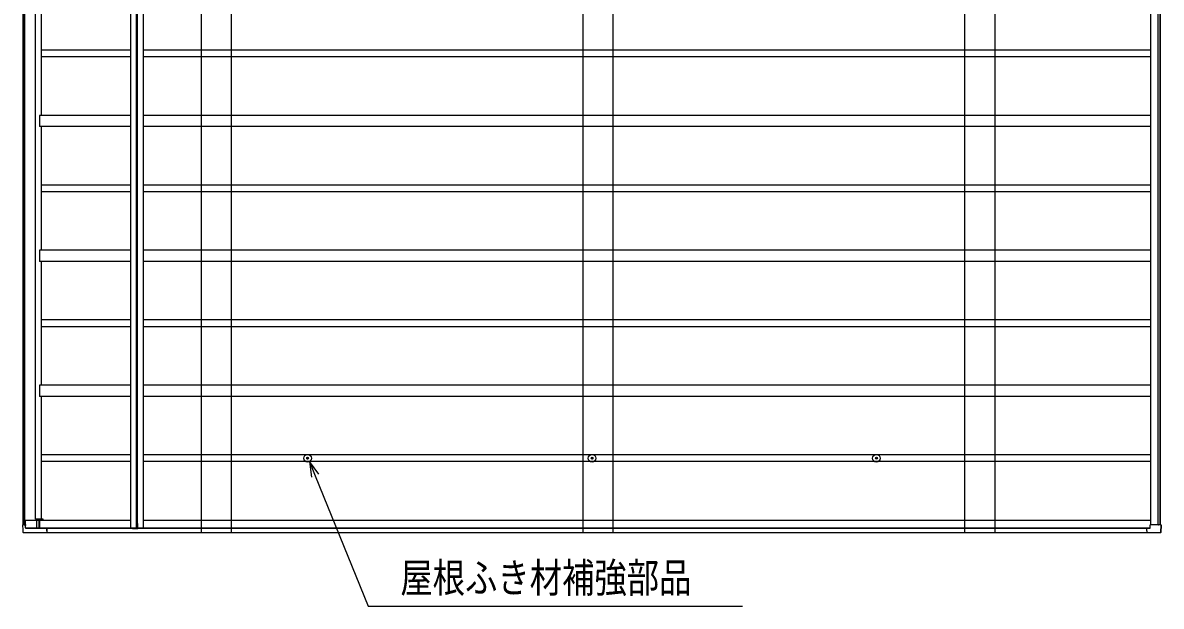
# Model space of a CAD drawing. Units: millimetres, scale not verified. Extents: x -16820 to 16820, y -11880 to 11880.
# Drawn here: x -3061 to 2009, y 964 to 3559 of the extents above; entities that cross this region are included whole.
import ezdxf
from ezdxf.enums import TextEntityAlignment as Align

# ---------------------------------------------------------------- set-up
doc = ezdxf.new("R2010")
doc.units = ezdxf.units.MM
doc.header["$LTSCALE"] = 60
for name, color, linetype in [('0-5_YKK_13', 4, 'Continuous'), ('0-6_YKK_A1', 4, 'Continuous'), ('0-7_YKK_D', 6, 'Continuous')]:
    doc.layers.add(name, color=color, linetype=linetype)
doc.styles.add('ＭＳ ゴシック', font='')
doc.styles.get('ＭＳ ゴシック').set_extended_font_data('MS Gothic')

msp = doc.modelspace()

# ---------------------------------------------------------------- linework, layer by layer
at = {"layer": '0-5_YKK_13'}
for p, q in [((-1794.54, 1622.36), (-1793.43, 1622.38)), ((-1793.43, 1622.38), (-1792.91, 1622.48)), ((-1792.81, 1622.99), (-1792.91, 1622.48)), ((-1792.79, 1624.1), (-1792.81, 1622.99)), ((-1791.79, 1624.1), (-1791.77, 1622.99)), ((-1791.77, 1622.99), (-1791.67, 1622.48)), ((-1791.15, 1622.38), (-1791.67, 1622.48)), ((-1790.05, 1622.36), (-1791.15, 1622.38)), ((-528.02, 1622.36), (-526.91, 1622.38)), ((-526.91, 1622.38), (-526.39, 1622.48)), ((-526.29, 1622.99), (-526.39, 1622.48)), ((-526.27, 1624.1), (-526.29, 1622.99)), ((-525.27, 1624.1), (-525.25, 1622.99)), ((-525.25, 1622.99), (-525.15, 1622.48)), ((-524.64, 1622.38), (-525.15, 1622.48)), ((-523.53, 1622.36), (-524.64, 1622.38)), ((738.5, 1622.36), (739.61, 1622.38)), ((739.61, 1622.38), (740.13, 1622.48)), ((740.23, 1622.99), (740.13, 1622.48)), ((740.25, 1624.1), (740.23, 1622.99)), ((741.25, 1624.1), (741.27, 1622.99)), ((741.27, 1622.99), (741.37, 1622.48)), ((741.88, 1622.38), (741.37, 1622.48)), ((742.99, 1622.36), (741.88, 1622.38)), ((-1794.54, 1621.36), (-1793.43, 1621.34)), ((-1793.43, 1621.34), (-1792.91, 1621.24)), ((-1792.81, 1620.72), (-1792.91, 1621.24)), ((-1792.79, 1619.61), (-1792.81, 1620.72)), ((-1791.79, 1619.61), (-1791.77, 1620.72)), ((-1791.77, 1620.72), (-1791.67, 1621.24)), ((-1791.15, 1621.34), (-1791.67, 1621.24)), ((-1790.05, 1621.36), (-1791.15, 1621.34)), ((-528.02, 1621.36), (-526.91, 1621.34)), ((-526.91, 1621.34), (-526.39, 1621.24)), ((-526.29, 1620.72), (-526.39, 1621.24)), ((-526.27, 1619.61), (-526.29, 1620.72)), ((-525.27, 1619.61), (-525.25, 1620.72)), ((-525.25, 1620.72), (-525.15, 1621.24)), ((-524.64, 1621.34), (-525.15, 1621.24)), ((-523.53, 1621.36), (-524.64, 1621.34)), ((738.5, 1621.36), (739.61, 1621.34)), ((739.61, 1621.34), (740.13, 1621.24)), ((740.23, 1620.72), (740.13, 1621.24)), ((740.25, 1619.61), (740.23, 1620.72)), ((741.25, 1619.61), (741.27, 1620.72)), ((741.27, 1620.72), (741.37, 1621.24)), ((741.88, 1621.34), (741.37, 1621.24)), ((742.99, 1621.36), (741.88, 1621.34)), ((-3054.85, 1324.86), (-3060.63, 1324.86)), ((-3050.56, 1345.86), (-3049.31, 1345.86)), ((-3049.31, 1345.86), (-2997.38, 1345.86)), ((-3048.98, 1324.86), (-3048.87, 1324.86)), ((-3048.87, 1324.86), (-3048.69, 1321.86)), ((-3048.69, 1321.86), (-3048.62, 1321.86)), ((-3048, 1311.97), (-3048.62, 1321.86)), ((-2547.67, 1331.76), (-2551.7, 1331.76)), ((-2549.76, 1311.67), (-2549.76, 1331.76)), ((-2547.67, 1311.67), (-2547.67, 1331.76)), ((1959.5, 1311.66), (1959.6, 1324.86)), ((1995.46, 1324.86), (1959.6, 1324.86)), ((2006.76, 1324.86), (1997.17, 1324.86)), ((2006.82, 1324.86), (2004.81, 1292.28)), ((2008.78, 1324.86), (2006.65, 1291.99)), ((2007.63, 1324.86), (2006.89, 1324.86)), ((-2952.19, 1289.54), (-3055.64, 1289.54)), ((-2950.44, 1289.35), (-3054.06, 1289.35)), ((-3047, 1311.02), (-2960.29, 1311.02)), ((-2968.65, 1311.02), (-2968.65, 1311.56)), ((-2960.02, 1311.56), (-2960.29, 1311.02)), ((-2958.75, 1311.56), (-2959.07, 1310.87)), ((-2959.07, 1310.87), (-2954.09, 1310.87)), ((-2954.19, 1310.66), (-2954.09, 1310.87)), ((-2954.09, 1310.87), (-2954.07, 1298.69)), ((-2952.19, 1291.4), (-2952.19, 1291.86)), ((-2952.08, 1291.86), (-2952.1, 1290.59)), ((-2950.52, 1290.4), (-2950.54, 1291.86)), ((-2950.44, 1291.86), (-2950.43, 1291.28)), ((-2571.7, 1309.76), (-2571.7, 1311.76)), ((-2571.7, 1309.76), (-2551.7, 1309.76)), ((-2551.67, 1309.76), (-2549.67, 1309.76)), ((-2549.76, 1311.67), (-2547.67, 1311.67)), ((1944.06, 1310.66), (1944.16, 1310.87)), ((1944.06, 1310.66), (1958.51, 1310.66)), ((1944.07, 1298.59), (1944.06, 1310.66)), ((1949.15, 1310.87), (1944.16, 1310.87)), ((2001.84, 1289.54), (1946.06, 1289.54)), ((2003.75, 1289.35), (1947.81, 1289.35)), ((1949.15, 1310.87), (1949.19, 1310.96))]:
    msp.add_line(p, q, dxfattribs=at)
for points in [[(-3058.6, 1292.28), (-3059.21, 1301.97), (-3060.63, 1324.86)], [(-3055.07, 1324.86), (-3054.94, 1345.86), (-3050.56, 1345.86)], [(-3054.85, 1324.86), (-3054.65, 1324.86), (-3054.3, 1324.86), (-3053.84, 1324.86), (-3053.31, 1324.86)], [(-3048.15, 1311.6), (-3048.98, 1324.86), (-3053.31, 1324.86)], [(-2997.47, 1311.02), (-2997.38, 1345.86), (-2988.1, 1345.86)], [(-2988.19, 1311.02), (-2988.1, 1345.86), (-2986.45, 1345.86)], [(-2571.7, 1311.76), (-2551.7, 1311.76), (-2551.7, 1331.76)], [(1995.46, 1324.86), (1996, 1324.86), (1996.49, 1324.86), (1996.9, 1324.86), (1997.17, 1324.86)], [(2007.63, 1324.86), (2007.99, 1324.86), (2008.31, 1324.86), (2008.56, 1324.86), (2008.73, 1324.86), (2008.76, 1324.86)], [(-3058.17, 1290.9), (-3058.47, 1291.56), (-3058.58, 1292.28)], [(-3058.15, 1290.94), (-3058.17, 1290.91), (-3058.16, 1290.9)], [(-3055.64, 1289.55), (-3056.24, 1289.59), (-3056.81, 1289.77), (-3057.34, 1290.05), (-3057.81, 1290.42), (-3058.15, 1290.91)], [(-3054.06, 1289.36), (-3054.43, 1289.36), (-3054.79, 1289.41), (-3055.13, 1289.54)], [(-2954.18, 1298.59), (-2954.19, 1310.66), (-3047.15, 1310.66)], [(-2952.19, 1291.4), (-2952.19, 1291.34), (-2952.2, 1291.28), (-2952.2, 1291.24), (-2952.2, 1291.2), (-2952.21, 1291.17), (-2952.21, 1291.16), (-2952.21, 1291.15), (-2952.22, 1291.16)], [(-2952.21, 1289.58), (-2952.19, 1289.54), (-2952.17, 1289.56), (-2952.15, 1289.63), (-2952.14, 1289.75), (-2952.12, 1289.91), (-2952.11, 1290.11), (-2952.1, 1290.34), (-2952.1, 1290.59)], [(-2950.52, 1290.4), (-2950.52, 1290.12), (-2950.51, 1289.88), (-2950.5, 1289.67), (-2950.48, 1289.5), (-2950.46, 1289.4), (-2950.44, 1289.35), (-2950.42, 1289.36), (-2950.4, 1289.44)], [(-2950.4, 1291.06), (-2950.41, 1291.04), (-2950.41, 1291.04), (-2950.42, 1291.05), (-2950.42, 1291.07), (-2950.42, 1291.11), (-2950.43, 1291.16), (-2950.43, 1291.21), (-2950.43, 1291.28)], [(1946.06, 1289.54), (1946.06, 1289.54), (1946.04, 1289.58)], [(2004.36, 1290.9), (2004.01, 1290.42), (2003.54, 1290.05), (2003.01, 1289.77), (2002.43, 1289.59), (2001.84, 1289.56)], [(2006.3, 1290.79), (2005.96, 1290.28), (2005.49, 1289.88), (2004.95, 1289.59), (2004.36, 1289.4), (2003.75, 1289.36)], [(2004.38, 1290.89), (2004.38, 1290.89), (2004.35, 1290.91), (2004.31, 1290.94)], [(2004.8, 1292.28), (2004.75, 1291.79), (2004.61, 1291.32), (2004.36, 1290.9)], [(2004.72, 1291.79), (2005.18, 1291.31), (2005.26, 1291.25)], [(2005.26, 1291.25), (2005.59, 1291.08), (2005.88, 1290.94), (2006.11, 1290.83), (2006.27, 1290.78), (2006.31, 1290.79)], [(2006.64, 1291.99), (2006.6, 1291.57), (2006.51, 1291.15), (2006.32, 1290.78)]]:
    msp.add_lwpolyline(points, dxfattribs=at)
for centre, radius in [((-1792.29, 1621.86), 17), ((-1792.29, 1621.86), 4), ((-525.77, 1621.86), 17), ((-525.77, 1621.86), 4), ((740.75, 1621.86), 17), ((740.75, 1621.86), 4)]:
    msp.add_circle(centre, radius, dxfattribs=at)
for centre, radius, start, end in [((-1792.29, 1621.86), 2.3, 167.44414, 192.55586), ((-1792.29, 1621.86), 2.3, 77.44414, 102.55586), ((-1792.29, 1621.86), 2.3, 347.44414, 12.55586), ((-525.77, 1621.86), 2.3, 167.44414, 192.55586), ((-525.77, 1621.86), 2.3, 77.44414, 102.55586), ((-525.77, 1621.86), 2.3, 347.44414, 12.55586), ((740.75, 1621.86), 2.3, 167.44414, 192.55586), ((740.75, 1621.86), 2.3, 77.44414, 102.55586), ((740.75, 1621.86), 2.3, 347.44414, 12.55586), ((-1792.29, 1621.86), 2.3, 257.44414, 282.55586), ((-525.77, 1621.86), 2.3, 257.44414, 282.55586), ((740.75, 1621.86), 2.3, 257.44414, 282.55586), ((-2943.65, 1298.34), 10.52, 178.65585, 187.36762), ((-2811.33, 1329.32), 146.38, 192.75935, 195.75461), ((-2952.22, 1298.65), 1.86, 178.65515, 187.36924), ((-2811.06, 1330.82), 146.62, 192.77186, 195.69378), ((-3418.84, 1370.61), 475.42, 350.16935, 350.46498), ((-2551.67, 1311.66), 1.91, 268.85471, 0.10597), ((-2549.57, 1311.66), 1.91, 268.85471, 0.10597), ((1954.59, 1298.34), 10.52, 178.65585, 187.36762), ((2086.92, 1329.32), 146.38, 192.75935, 195.75461), ((1948.13, 1289.53), 0.371, 177.88485, 209.54223)]:
    msp.add_arc(centre, radius, start, end, dxfattribs=at)
for centre, major_axis, ratio, start_param, end_param in [((-2593.08, -26050.28), (-44.68, -73387.97), 0.006965, 4.3298237, 4.3301321), ((-2528.15, 80599.43), (-63.54, -104364.42), 0.006965, 5.5747723, 5.5750816), ((-3047.16, 1311.66), (0.11, -1), 0.989401, 4.6622372, 6.1725881), ((-3047, 1312.03), (0.11, -1), 0.989401, 4.6622372, 6.1725881), ((1958.5, 1311.66), (0.05, -1.01), 0.989569, 6.2326603, 7.7948215)]:
    msp.add_ellipse(centre, major_axis=major_axis, ratio=ratio, start_param=start_param, end_param=end_param, dxfattribs=at)
at = {"layer": '0-6_YKK_A1'}
for p, q in [((-2266.77, 6151.86), (-2266.77, 1291.86)), ((-2132.77, 6151.86), (-2132.77, 1291.86)), ((-566.78, 6151.86), (-566.78, 1291.86)), ((-432.78, 6151.86), (-432.78, 1291.86)), ((1133.22, 6151.86), (1133.22, 1291.86)), ((1267.22, 6151.86), (1267.22, 1291.86)), ((-3058.29, 1324.86), (-3058.29, 6118.86)), ((-3053.08, 1345.86), (-3053.08, 6097.86)), ((-3050.85, 1345.86), (-3050.85, 6097.86)), ((-3003.72, 1350.86), (-3003.72, 6097.86)), ((-2579.47, 1311.76), (-2579.47, 6131.96)), ((-2554.61, 1311.76), (-2554.61, 6131.96)), ((-2551.61, 1331.76), (-2551.61, 6111.96)), ((-2549.69, 1331.76), (-2549.69, 6111.96)), ((-2522.57, 1311.76), (-2522.57, 6131.96)), ((1961.8, 1324.86), (1961.8, 6118.86)), ((1995.59, 1324.86), (1995.59, 6118.86)), ((2004.34, 1324.86), (2004.34, 6118.86)), ((2006.25, 1324.86), (2006.25, 6118.86)), ((-2977.65, 3146.86), (-2977.65, 3696.86)), ((-2579.47, 3436.86), (-2977.65, 3436.86)), ((-2579.47, 3406.86), (-2977.65, 3406.86)), ((1961.8, 3436.86), (-2522.57, 3436.86)), ((1961.8, 3406.86), (-2522.57, 3406.86)), ((-2579.47, 3146.86), (-2986.45, 3146.86)), ((-2986.45, 3146.86), (-2986.45, 3096.86)), ((1961.8, 3146.86), (-2522.57, 3146.86)), ((-2579.47, 3096.86), (-2986.45, 3096.86)), ((-2977.65, 2546.86), (-2977.65, 3096.86)), ((1961.8, 3096.86), (-2522.57, 3096.86)), ((-2579.47, 2836.86), (-2977.65, 2836.86)), ((-2579.47, 2806.86), (-2977.65, 2806.86)), ((1961.8, 2836.86), (-2522.57, 2836.86)), ((1961.8, 2806.86), (-2522.57, 2806.86)), ((-2579.47, 2546.86), (-2986.45, 2546.86)), ((-2986.45, 2546.86), (-2986.45, 2496.86)), ((1961.8, 2546.86), (-2522.57, 2546.86)), ((-2579.47, 2496.86), (-2986.45, 2496.86)), ((-2977.65, 1946.86), (-2977.65, 2496.86)), ((1961.8, 2496.86), (-2522.57, 2496.86)), ((-2579.47, 2236.86), (-2977.65, 2236.86)), ((1961.8, 2236.86), (-2522.57, 2236.86)), ((-2579.47, 2206.86), (-2977.65, 2206.86)), ((1961.8, 2206.86), (-2522.57, 2206.86)), ((-2579.47, 1946.86), (-2986.45, 1946.86)), ((-2986.45, 1946.86), (-2986.45, 1896.86)), ((1961.8, 1946.86), (-2522.57, 1946.86)), ((-2579.47, 1896.86), (-2986.45, 1896.86)), ((-2977.65, 1350.86), (-2977.65, 1896.86)), ((1961.8, 1896.86), (-2522.57, 1896.86)), ((-2579.47, 1636.86), (-2977.65, 1636.86)), ((1961.8, 1636.86), (-2522.57, 1636.86)), ((-2579.47, 1606.86), (-2977.65, 1606.86)), ((1961.8, 1606.86), (-2522.57, 1606.86)), ((-2969.72, 1350.86), (-3003.72, 1350.86)), ((-2986.45, 1346.86), (-2579.47, 1346.86)), ((-2986.45, 1346.86), (-2986.45, 1311.56)), ((-2969.72, 1346.86), (-2969.72, 1350.86)), ((-2522.57, 1346.86), (1961.8, 1346.86)), ((-2986.45, 1311.56), (1959.5, 1311.56)), ((-2956.99, 1310.87), (-2956.99, 1311.56)), ((-2956.99, 1310.96), (1959.22, 1310.96)), ((-2952.41, 1291.86), (1945.42, 1291.86)), ((-2579.47, 1311.76), (-2551.7, 1311.76)), ((-2551.61, 1309.76), (-2551.61, 1309.76)), ((-2547.67, 1311.76), (-2522.57, 1311.76))]:
    msp.add_line(p, q, dxfattribs=at)
at = {"layer": '0-7_YKK_D'}
for points in [[(-1741.58, 1550.83), (-1784, 1607.02), (-1775.35, 1537.15)], [(-1784, 1607.02), (-1758.47, 1543.99), (-1523.29, 963.54), (144.32, 963.54)]]:
    msp.add_lwpolyline(points, dxfattribs=at)

# ---------------------------------------------------------------- texts
at = {"layer": '0-7_YKK_D', "style": 'ＭＳ ゴシック', "width": 0.8}
msp.add_text('屋根ふき材補強部品', height=132, dxfattribs=at).set_placement((-1379.29, 984.62), align=Align.BOTTOM_LEFT)

doc.saveas('drawing.dxf')
